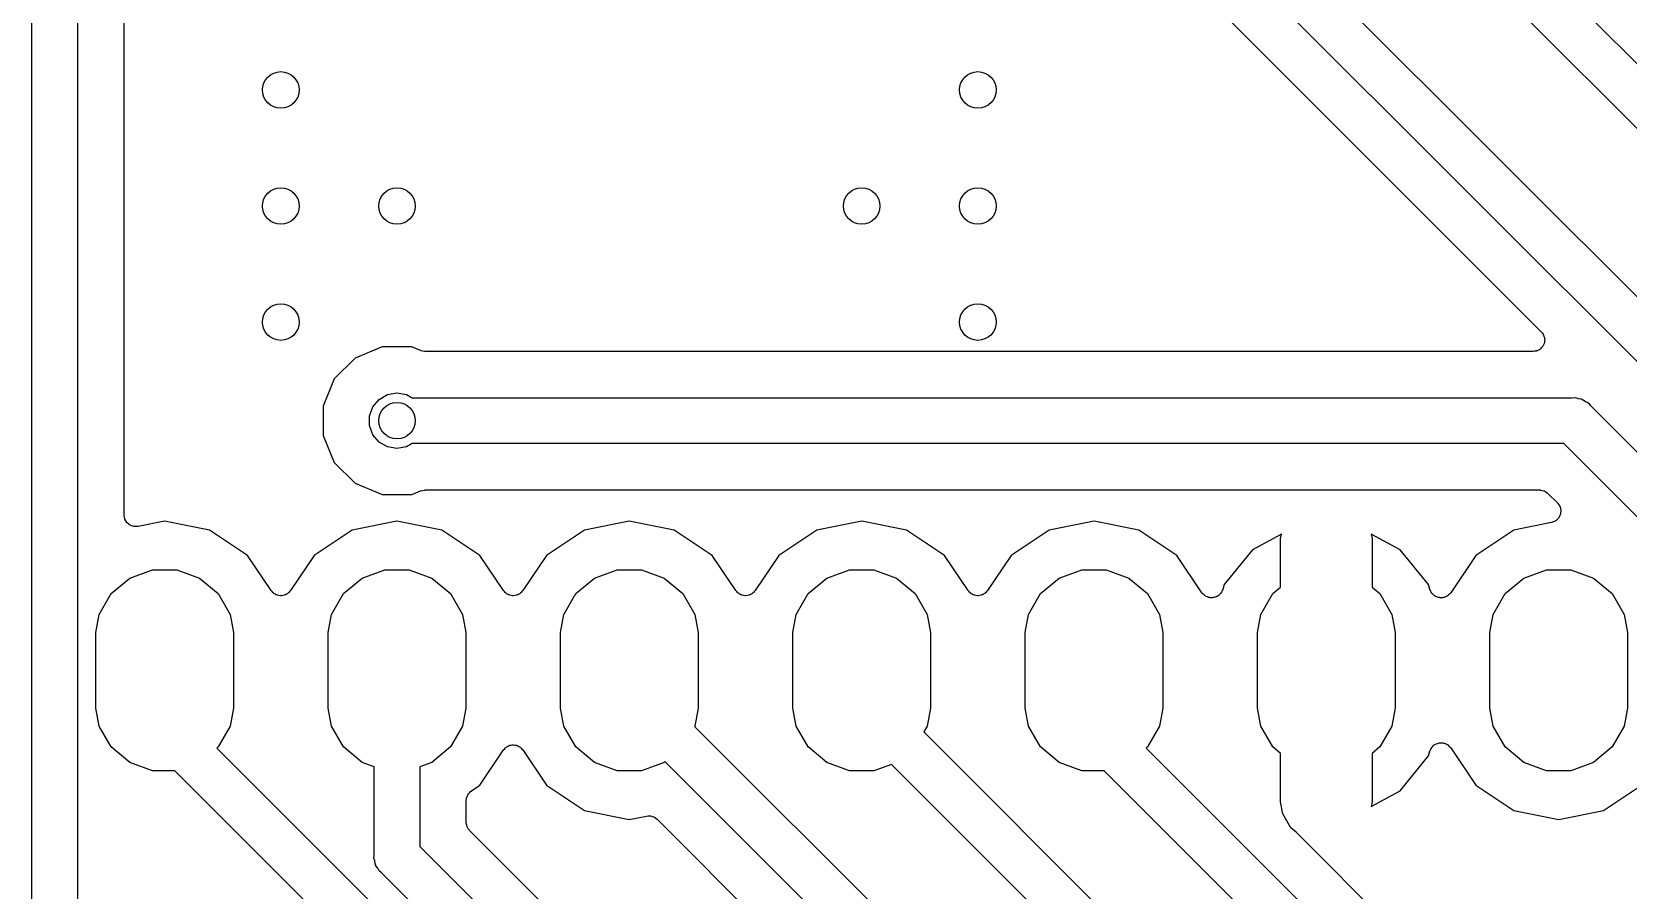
# Model space of a CAD drawing. Extents: x 106 to 188.7, y -135.7 to -88.7.
# Drawn here: x 115.39 to 132.84, y -121.78 to -112.4 of the extents above; entities that cross this region are included whole.
import ezdxf

# ---------------------------------------------------------------- set-up
doc = ezdxf.new("R2010")
doc.units = 0
doc.header["$MEASUREMENT"] = 0
doc.layers.add('BLACK', color=7, linetype='CONTINUOUS')

msp = doc.modelspace()

# ---------------------------------------------------------------- linework, layer by layer
at = {"layer": 'BLACK', "linetype": 'CONTINUOUS'}
for p, q in [((115.389, -128.756), (115.389, -103.304)), ((115.889, -103.397), (115.889, -128.663)), ((116.397, -117.681), (116.397, -105.839)), ((128.227, -108.035), (138.599, -118.407)), ((138.18, -118.696), (127.938, -108.454)), ((126.438, -108.797), (136.059, -118.418)), ((135.64, -118.706), (126.15, -109.216)), ((125.976, -109.761), (131.89, -115.675)), ((131.89, -115.675), (131.899, -115.688)), ((131.899, -115.688), (131.91, -115.701)), ((119.219, -115.841), (118.922, -115.965)), ((119.541, -115.841), (119.219, -115.841)), ((119.638, -115.882), (119.541, -115.841)), ((131.882, -115.862), (131.877, -115.865)), ((131.892, -115.849), (131.882, -115.862)), ((131.904, -115.837), (131.892, -115.849)), ((131.906, -115.832), (131.904, -115.837)), ((131.91, -115.828), (131.906, -115.832)), ((131.91, -115.701), (131.912, -115.706)), ((131.916, -115.812), (131.91, -115.828)), ((131.912, -115.706), (131.915, -115.711)), ((131.915, -115.711), (131.919, -115.727)), ((131.923, -115.797), (131.916, -115.812)), ((131.919, -115.727), (131.925, -115.742)), ((131.925, -115.787), (131.923, -115.792)), ((131.923, -115.792), (131.923, -115.797)), ((131.925, -115.742), (131.925, -115.748)), ((131.925, -115.748), (131.927, -115.753)), ((131.927, -115.753), (131.925, -115.77)), ((131.925, -115.77), (131.925, -115.787)), ((118.922, -115.965), (118.695, -116.192)), ((119.641, -115.882), (119.638, -115.882)), ((119.643, -115.884), (119.641, -115.882)), ((119.662, -115.887), (119.643, -115.884)), ((119.681, -115.891), (119.662, -115.887)), ((119.684, -115.891), (119.681, -115.891)), ((119.687, -115.891), (119.684, -115.891)), ((131.8, -115.891), (119.687, -115.891)), ((131.816, -115.889), (131.8, -115.891)), ((131.833, -115.887), (131.816, -115.889)), ((131.838, -115.885), (131.833, -115.887)), ((131.843, -115.884), (131.838, -115.885)), ((131.858, -115.876), (131.843, -115.884)), ((131.873, -115.869), (131.858, -115.876)), ((131.877, -115.865), (131.873, -115.869)), ((118.695, -116.192), (118.572, -116.489)), ((119.184, -116.416), (119.276, -116.363)), ((119.276, -116.363), (119.38, -116.345)), ((119.38, -116.345), (119.484, -116.363)), ((119.484, -116.363), (119.547, -116.399)), ((118.572, -116.489), (118.572, -116.81)), ((119.08, -116.597), (119.116, -116.497)), ((119.116, -116.497), (119.184, -116.416)), ((119.547, -116.399), (132.228, -116.399)), ((132.228, -116.399), (132.261, -116.397)), ((132.261, -116.397), (132.293, -116.405)), ((132.293, -116.405), (132.326, -116.411)), ((132.326, -116.411), (132.335, -116.417)), ((132.335, -116.417), (132.346, -116.419)), ((132.346, -116.419), (132.373, -116.438)), ((132.373, -116.438), (132.402, -116.455)), ((132.402, -116.455), (132.423, -116.48)), ((132.423, -116.48), (134.294, -118.351)), ((119.08, -116.702), (119.08, -116.597)), ((119.116, -116.802), (119.08, -116.702)), ((118.572, -116.81), (118.695, -117.107)), ((119.184, -116.883), (119.116, -116.802)), ((119.276, -116.936), (119.184, -116.883)), ((119.547, -116.899), (119.484, -116.936)), ((132.135, -116.899), (119.547, -116.899)), ((133.941, -118.705), (132.135, -116.899)), ((119.38, -116.954), (119.276, -116.936)), ((119.484, -116.936), (119.38, -116.954)), ((118.695, -117.107), (118.922, -117.334)), ((118.922, -117.334), (119.219, -117.457)), ((119.541, -117.457), (119.638, -117.417)), ((119.638, -117.417), (119.641, -117.417)), ((119.641, -117.417), (119.643, -117.415)), ((119.643, -117.415), (119.662, -117.412)), ((119.662, -117.412), (119.681, -117.408)), ((119.681, -117.408), (119.684, -117.408)), ((119.684, -117.408), (119.687, -117.407)), ((119.687, -117.407), (131.872, -117.407)), ((131.872, -117.407), (131.878, -117.408)), ((131.878, -117.408), (131.883, -117.408)), ((131.883, -117.408), (131.899, -117.412)), ((131.899, -117.412), (131.916, -117.415)), ((131.916, -117.415), (131.92, -117.418)), ((131.92, -117.418), (131.926, -117.419)), ((131.926, -117.419), (131.939, -117.429)), ((131.939, -117.429), (131.954, -117.437)), ((119.219, -117.457), (119.541, -117.457)), ((131.954, -117.437), (131.957, -117.441)), ((131.957, -117.441), (131.962, -117.445)), ((131.962, -117.445), (132.066, -117.549)), ((132.066, -117.549), (132.069, -117.552)), ((132.069, -117.552), (132.072, -117.555)), ((132.072, -117.555), (132.081, -117.57)), ((132.081, -117.57), (132.091, -117.585)), ((132.091, -117.585), (132.093, -117.589)), ((132.093, -117.589), (132.095, -117.593)), ((132.095, -117.593), (132.098, -117.61)), ((116.398, -117.682), (116.397, -117.681)), ((116.397, -117.684), (116.398, -117.682)), ((116.401, -117.704), (116.397, -117.684)), ((116.405, -117.724), (116.401, -117.704)), ((116.406, -117.725), (116.405, -117.724)), ((116.406, -117.727), (116.406, -117.725)), ((116.417, -117.744), (116.406, -117.727)), ((116.427, -117.762), (116.417, -117.744)), ((116.428, -117.763), (116.427, -117.762)), ((116.429, -117.765), (116.428, -117.763)), ((116.445, -117.777), (116.429, -117.765)), ((116.461, -117.791), (116.445, -117.777)), ((116.84, -117.748), (116.549, -117.805)), ((117.331, -117.845), (116.84, -117.748)), ((119.38, -117.748), (118.889, -117.845)), ((119.871, -117.845), (119.38, -117.748)), ((121.92, -117.748), (121.429, -117.845)), ((122.411, -117.845), (121.92, -117.748)), ((124.46, -117.748), (123.969, -117.845)), ((124.951, -117.845), (124.46, -117.748)), ((127, -117.748), (126.509, -117.845)), ((127.491, -117.845), (127, -117.748)), ((132.001, -117.763), (131.589, -117.845)), ((132.005, -117.762), (132.001, -117.763)), ((132.009, -117.761), (132.005, -117.762)), ((132.025, -117.754), (132.009, -117.761)), ((132.042, -117.747), (132.025, -117.754)), ((132.045, -117.744), (132.042, -117.747)), ((132.049, -117.743), (132.045, -117.744)), ((132.062, -117.73), (132.049, -117.743)), ((132.075, -117.718), (132.062, -117.73)), ((132.077, -117.714), (132.075, -117.718)), ((132.08, -117.712), (132.077, -117.714)), ((132.088, -117.695), (132.08, -117.712)), ((132.097, -117.679), (132.088, -117.695)), ((132.099, -117.672), (132.097, -117.675)), ((132.097, -117.675), (132.097, -117.679)), ((132.098, -117.61), (132.103, -117.628)), ((132.101, -117.654), (132.099, -117.672)), ((132.103, -117.636), (132.101, -117.654)), ((132.103, -117.628), (132.102, -117.632)), ((132.102, -117.632), (132.103, -117.636)), ((116.462, -117.791), (116.461, -117.791)), ((116.463, -117.792), (116.462, -117.791)), ((116.483, -117.799), (116.463, -117.792)), ((116.502, -117.806), (116.483, -117.799)), ((116.504, -117.806), (116.502, -117.806)), ((116.505, -117.806), (116.504, -117.806)), ((116.526, -117.806), (116.505, -117.806)), ((116.546, -117.806), (116.526, -117.806)), ((116.548, -117.805), (116.546, -117.806)), ((116.549, -117.805), (116.548, -117.805)), ((117.747, -118.123), (117.331, -117.845)), ((118.889, -117.845), (118.473, -118.123)), ((120.287, -118.123), (119.871, -117.845)), ((121.429, -117.845), (121.013, -118.123)), ((122.827, -118.123), (122.411, -117.845)), ((123.969, -117.845), (123.553, -118.123)), ((125.367, -118.123), (124.951, -117.845)), ((126.509, -117.845), (126.093, -118.123)), ((127.907, -118.123), (127.491, -117.845)), ((129.049, -117.889), (128.733, -118.061)), ((129.04, -117.939), (129.049, -117.889)), ((129.04, -118.471), (129.04, -117.939)), ((130.347, -118.061), (130.031, -117.889)), ((130.031, -117.889), (130.04, -117.939)), ((130.04, -117.939), (130.04, -118.471)), ((131.589, -117.845), (131.173, -118.123)), ((118.004, -118.508), (117.747, -118.123)), ((118.473, -118.123), (118.216, -118.508)), ((120.544, -118.508), (120.287, -118.123)), ((121.013, -118.123), (120.756, -118.508)), ((123.084, -118.508), (122.827, -118.123)), ((123.553, -118.123), (123.296, -118.508)), ((125.624, -118.508), (125.367, -118.123)), ((126.093, -118.123), (125.836, -118.508)), ((128.18, -118.531), (127.907, -118.123)), ((128.733, -118.061), (128.423, -118.443)), ((130.657, -118.443), (130.347, -118.061)), ((131.173, -118.123), (130.9, -118.531)), ((116.459, -118.371), (116.708, -118.28)), ((116.708, -118.28), (116.972, -118.28)), ((116.972, -118.28), (117.221, -118.371)), ((118.999, -118.371), (119.248, -118.28)), ((119.248, -118.28), (119.512, -118.28)), ((119.512, -118.28), (119.761, -118.371)), ((121.539, -118.371), (121.788, -118.28)), ((121.788, -118.28), (122.052, -118.28)), ((122.052, -118.28), (122.301, -118.371)), ((124.079, -118.371), (124.328, -118.28)), ((124.328, -118.28), (124.592, -118.28)), ((124.592, -118.28), (124.841, -118.371)), ((126.619, -118.371), (126.868, -118.28)), ((126.868, -118.28), (127.132, -118.28)), ((127.132, -118.28), (127.381, -118.371)), ((131.699, -118.371), (131.948, -118.28)), ((131.948, -118.28), (132.212, -118.28)), ((132.212, -118.28), (132.461, -118.371)), ((116.256, -118.541), (116.459, -118.371)), ((117.221, -118.371), (117.424, -118.541)), ((118.796, -118.541), (118.999, -118.371)), ((119.761, -118.371), (119.964, -118.541)), ((121.336, -118.541), (121.539, -118.371)), ((122.301, -118.371), (122.504, -118.541)), ((123.876, -118.541), (124.079, -118.371)), ((124.841, -118.371), (125.044, -118.541)), ((126.416, -118.541), (126.619, -118.371)), ((127.381, -118.371), (127.584, -118.541)), ((128.423, -118.443), (128.407, -118.497)), ((128.956, -118.541), (129.04, -118.471)), ((130.04, -118.471), (130.124, -118.541)), ((130.673, -118.497), (130.657, -118.443)), ((131.496, -118.541), (131.699, -118.371)), ((132.461, -118.371), (132.664, -118.541)), ((116.124, -118.77), (116.256, -118.541)), ((117.424, -118.541), (117.556, -118.77)), ((118.014, -118.518), (118.004, -118.508)), ((118.022, -118.529), (118.014, -118.518)), ((118.029, -118.534), (118.022, -118.529)), ((118.035, -118.54), (118.029, -118.534)), ((118.047, -118.546), (118.035, -118.54)), ((118.059, -118.554), (118.047, -118.546)), ((118.067, -118.556), (118.059, -118.554)), ((118.074, -118.559), (118.067, -118.556)), ((118.088, -118.561), (118.074, -118.559)), ((118.102, -118.564), (118.088, -118.561)), ((118.11, -118.563), (118.102, -118.564)), ((118.118, -118.564), (118.11, -118.563)), ((118.132, -118.561), (118.118, -118.564)), ((118.146, -118.559), (118.132, -118.561)), ((118.153, -118.556), (118.146, -118.559)), ((118.161, -118.554), (118.153, -118.556)), ((118.173, -118.546), (118.161, -118.554)), ((118.185, -118.54), (118.173, -118.546)), ((118.191, -118.534), (118.185, -118.54)), ((118.198, -118.529), (118.191, -118.534)), ((118.206, -118.518), (118.198, -118.529)), ((118.216, -118.508), (118.206, -118.518)), ((118.664, -118.77), (118.796, -118.541)), ((119.964, -118.541), (120.096, -118.77)), ((120.554, -118.518), (120.544, -118.508)), ((120.562, -118.529), (120.554, -118.518)), ((120.569, -118.534), (120.562, -118.529)), ((120.575, -118.54), (120.569, -118.534)), ((120.587, -118.546), (120.575, -118.54)), ((120.599, -118.554), (120.587, -118.546)), ((120.607, -118.556), (120.599, -118.554)), ((120.614, -118.559), (120.607, -118.556)), ((120.628, -118.561), (120.614, -118.559)), ((120.642, -118.564), (120.628, -118.561)), ((120.65, -118.563), (120.642, -118.564)), ((120.658, -118.564), (120.65, -118.563)), ((120.672, -118.561), (120.658, -118.564)), ((120.686, -118.559), (120.672, -118.561)), ((120.693, -118.556), (120.686, -118.559)), ((120.701, -118.554), (120.693, -118.556)), ((120.713, -118.546), (120.701, -118.554)), ((120.725, -118.54), (120.713, -118.546)), ((120.731, -118.534), (120.725, -118.54)), ((120.738, -118.529), (120.731, -118.534)), ((120.746, -118.518), (120.738, -118.529)), ((120.756, -118.508), (120.746, -118.518)), ((121.204, -118.77), (121.336, -118.541)), ((122.504, -118.541), (122.636, -118.77)), ((123.094, -118.518), (123.084, -118.508)), ((123.102, -118.529), (123.094, -118.518)), ((123.109, -118.534), (123.102, -118.529)), ((123.115, -118.54), (123.109, -118.534)), ((123.127, -118.546), (123.115, -118.54)), ((123.139, -118.554), (123.127, -118.546)), ((123.147, -118.556), (123.139, -118.554)), ((123.154, -118.559), (123.147, -118.556)), ((123.168, -118.561), (123.154, -118.559)), ((123.182, -118.564), (123.168, -118.561)), ((123.19, -118.563), (123.182, -118.564)), ((123.198, -118.564), (123.19, -118.563)), ((123.212, -118.561), (123.198, -118.564)), ((123.226, -118.559), (123.212, -118.561)), ((123.233, -118.556), (123.226, -118.559)), ((123.241, -118.554), (123.233, -118.556)), ((123.253, -118.546), (123.241, -118.554)), ((123.265, -118.54), (123.253, -118.546)), ((123.271, -118.534), (123.265, -118.54)), ((123.278, -118.529), (123.271, -118.534)), ((123.286, -118.518), (123.278, -118.529)), ((123.296, -118.508), (123.286, -118.518)), ((123.744, -118.77), (123.876, -118.541)), ((125.044, -118.541), (125.176, -118.77)), ((125.634, -118.518), (125.624, -118.508)), ((125.642, -118.529), (125.634, -118.518)), ((125.649, -118.534), (125.642, -118.529)), ((125.655, -118.54), (125.649, -118.534)), ((125.667, -118.546), (125.655, -118.54)), ((125.679, -118.554), (125.667, -118.546)), ((125.687, -118.556), (125.679, -118.554)), ((125.694, -118.559), (125.687, -118.556)), ((125.708, -118.561), (125.694, -118.559)), ((125.722, -118.564), (125.708, -118.561)), ((125.73, -118.563), (125.722, -118.564)), ((125.738, -118.564), (125.73, -118.563)), ((125.752, -118.561), (125.738, -118.564)), ((125.766, -118.559), (125.752, -118.561)), ((125.773, -118.556), (125.766, -118.559)), ((125.781, -118.554), (125.773, -118.556)), ((125.793, -118.546), (125.781, -118.554)), ((125.805, -118.54), (125.793, -118.546)), ((125.811, -118.534), (125.805, -118.54)), ((125.818, -118.529), (125.811, -118.534)), ((125.826, -118.518), (125.818, -118.529)), ((125.836, -118.508), (125.826, -118.518)), ((126.284, -118.77), (126.416, -118.541)), ((127.584, -118.541), (127.716, -118.77)), ((128.187, -118.539), (128.18, -118.531)), ((128.193, -118.548), (128.187, -118.539)), ((128.203, -118.555), (128.193, -118.548)), ((128.21, -118.563), (128.203, -118.555)), ((128.22, -118.568), (128.21, -118.563)), ((128.229, -118.574), (128.22, -118.568)), ((128.24, -118.578), (128.229, -118.574)), ((128.25, -118.583), (128.24, -118.578)), ((128.261, -118.584), (128.25, -118.583)), ((128.271, -118.587), (128.261, -118.584)), ((128.283, -118.586), (128.271, -118.587)), ((128.294, -118.587), (128.283, -118.586)), ((128.304, -118.585), (128.294, -118.587)), ((128.315, -118.584), (128.304, -118.585)), ((128.326, -118.58), (128.315, -118.584)), ((128.337, -118.577), (128.326, -118.58)), ((128.346, -118.571), (128.337, -118.577)), ((128.356, -118.567), (128.346, -118.571)), ((128.364, -118.559), (128.356, -118.567)), ((128.373, -118.552), (128.364, -118.559)), ((128.38, -118.544), (128.373, -118.552)), ((128.388, -118.536), (128.38, -118.544)), ((128.393, -118.526), (128.388, -118.536)), ((128.399, -118.517), (128.393, -118.526)), ((128.402, -118.506), (128.399, -118.517)), ((128.407, -118.497), (128.402, -118.506)), ((128.824, -118.77), (128.956, -118.541)), ((130.124, -118.541), (130.256, -118.77)), ((130.678, -118.506), (130.673, -118.497)), ((130.681, -118.517), (130.678, -118.506)), ((130.687, -118.526), (130.681, -118.517)), ((130.692, -118.536), (130.687, -118.526)), ((130.7, -118.544), (130.692, -118.536)), ((130.707, -118.552), (130.7, -118.544)), ((130.716, -118.559), (130.707, -118.552)), ((130.724, -118.567), (130.716, -118.559)), ((130.734, -118.571), (130.724, -118.567)), ((130.743, -118.577), (130.734, -118.571)), ((130.754, -118.58), (130.743, -118.577)), ((130.765, -118.584), (130.754, -118.58)), ((130.776, -118.585), (130.765, -118.584)), ((130.786, -118.587), (130.776, -118.585)), ((130.797, -118.586), (130.786, -118.587)), ((130.809, -118.587), (130.797, -118.586)), ((130.819, -118.584), (130.809, -118.587)), ((130.83, -118.583), (130.819, -118.584)), ((130.84, -118.578), (130.83, -118.583)), ((130.851, -118.574), (130.84, -118.578)), ((130.86, -118.568), (130.851, -118.574)), ((130.87, -118.563), (130.86, -118.568)), ((130.877, -118.555), (130.87, -118.563)), ((130.887, -118.548), (130.877, -118.555)), ((130.893, -118.539), (130.887, -118.548)), ((130.9, -118.531), (130.893, -118.539)), ((131.364, -118.77), (131.496, -118.541)), ((132.664, -118.541), (132.796, -118.77)), ((116.089, -118.965), (116.124, -118.77)), ((117.556, -118.77), (117.591, -118.965)), ((118.629, -118.965), (118.664, -118.77)), ((120.096, -118.77), (120.131, -118.965)), ((121.169, -118.965), (121.204, -118.77)), ((122.636, -118.77), (122.671, -118.965)), ((123.709, -118.965), (123.744, -118.77)), ((125.176, -118.77), (125.211, -118.965)), ((126.249, -118.965), (126.284, -118.77)), ((127.716, -118.77), (127.751, -118.965)), ((128.789, -118.965), (128.824, -118.77)), ((130.256, -118.77), (130.291, -118.965)), ((131.329, -118.965), (131.364, -118.77)), ((132.796, -118.77), (132.831, -118.965)), ((116.089, -119.795), (116.089, -118.965)), ((117.591, -118.965), (117.591, -119.795)), ((118.629, -119.795), (118.629, -118.965)), ((120.131, -118.965), (120.131, -119.795)), ((121.169, -119.795), (121.169, -118.965)), ((122.671, -118.965), (122.671, -119.795)), ((123.709, -119.795), (123.709, -118.965)), ((125.211, -118.965), (125.211, -119.795)), ((126.249, -119.795), (126.249, -118.965)), ((127.751, -118.965), (127.751, -119.795)), ((128.789, -119.795), (128.789, -118.965)), ((130.291, -118.965), (130.291, -119.795)), ((131.329, -119.795), (131.329, -118.965)), ((132.831, -118.965), (132.831, -119.795)), ((116.124, -119.99), (116.089, -119.795)), ((117.591, -119.795), (117.556, -119.99)), ((118.664, -119.99), (118.629, -119.795)), ((120.131, -119.795), (120.096, -119.99)), ((121.204, -119.99), (121.169, -119.795)), ((122.671, -119.795), (122.636, -119.99)), ((123.744, -119.99), (123.709, -119.795)), ((125.211, -119.795), (125.176, -119.99)), ((126.284, -119.99), (126.249, -119.795)), ((127.751, -119.795), (127.716, -119.99)), ((128.824, -119.99), (128.789, -119.795)), ((130.291, -119.795), (130.256, -119.99)), ((131.364, -119.99), (131.329, -119.795)), ((132.831, -119.795), (132.796, -119.99)), ((116.256, -120.219), (116.124, -119.99)), ((117.556, -119.99), (117.424, -120.219)), ((118.796, -120.219), (118.664, -119.99)), ((120.096, -119.99), (119.964, -120.219)), ((121.336, -120.219), (121.204, -119.99)), ((122.636, -119.99), (122.634, -119.994)), ((122.634, -119.994), (129.66, -127.02)), ((123.876, -120.219), (123.744, -119.99)), ((125.176, -119.99), (125.139, -120.055)), ((126.416, -120.219), (126.284, -119.99)), ((127.716, -119.99), (127.584, -120.219)), ((128.956, -120.219), (128.824, -119.99)), ((130.256, -119.99), (130.124, -120.219)), ((131.496, -120.219), (131.364, -119.99)), ((132.796, -119.99), (132.664, -120.219)), ((116.459, -120.389), (116.256, -120.219)), ((117.424, -120.219), (117.41, -120.231)), ((118.999, -120.389), (118.796, -120.219)), ((119.964, -120.219), (119.761, -120.389)), ((120.562, -120.231), (120.569, -120.226)), ((120.569, -120.226), (120.575, -120.22)), ((120.575, -120.22), (120.587, -120.214)), ((120.587, -120.214), (120.599, -120.206)), ((120.599, -120.206), (120.607, -120.204)), ((120.607, -120.204), (120.614, -120.201)), ((120.614, -120.201), (120.628, -120.199)), ((120.628, -120.199), (120.642, -120.196)), ((120.642, -120.196), (120.65, -120.197)), ((120.65, -120.197), (120.658, -120.196)), ((120.658, -120.196), (120.672, -120.199)), ((120.672, -120.199), (120.686, -120.201)), ((120.686, -120.201), (120.693, -120.204)), ((120.693, -120.204), (120.701, -120.206)), ((120.701, -120.206), (120.713, -120.214)), ((120.713, -120.214), (120.725, -120.22)), ((120.725, -120.22), (120.731, -120.226)), ((120.731, -120.226), (120.738, -120.231)), ((121.539, -120.389), (121.336, -120.219)), ((124.079, -120.389), (123.876, -120.219)), ((125.139, -120.055), (132.104, -127.02)), ((126.619, -120.389), (126.416, -120.219)), ((127.584, -120.219), (127.57, -120.231)), ((129.04, -120.289), (128.956, -120.219)), ((130.124, -120.219), (130.04, -120.289)), ((130.687, -120.234), (130.692, -120.224)), ((130.692, -120.224), (130.7, -120.216)), ((130.7, -120.216), (130.707, -120.208)), ((130.707, -120.208), (130.716, -120.201)), ((130.716, -120.201), (130.724, -120.193)), ((130.724, -120.193), (130.734, -120.189)), ((130.734, -120.189), (130.743, -120.183)), ((130.743, -120.183), (130.754, -120.18)), ((130.754, -120.18), (130.765, -120.176)), ((130.765, -120.176), (130.776, -120.175)), ((130.776, -120.175), (130.786, -120.173)), ((130.786, -120.173), (130.797, -120.174)), ((130.797, -120.174), (130.809, -120.173)), ((130.809, -120.173), (130.819, -120.176)), ((130.819, -120.176), (130.83, -120.177)), ((130.83, -120.177), (130.84, -120.182)), ((130.84, -120.182), (130.851, -120.186)), ((130.851, -120.186), (130.86, -120.192)), ((130.86, -120.192), (130.87, -120.197)), ((130.87, -120.197), (130.877, -120.205)), ((130.877, -120.205), (130.887, -120.212)), ((130.887, -120.212), (130.893, -120.221)), ((130.893, -120.221), (130.9, -120.229)), ((131.699, -120.389), (131.496, -120.219)), ((132.664, -120.219), (132.461, -120.389)), ((116.708, -120.48), (116.459, -120.389)), ((117.41, -120.231), (120.819, -123.641)), ((119.13, -120.437), (118.999, -120.389)), ((119.761, -120.389), (119.63, -120.437)), ((120.287, -120.637), (120.544, -120.252)), ((120.544, -120.252), (120.554, -120.242)), ((120.554, -120.242), (120.562, -120.231)), ((120.738, -120.231), (120.746, -120.242)), ((120.746, -120.242), (120.756, -120.252)), ((120.756, -120.252), (121.013, -120.637)), ((121.788, -120.48), (121.539, -120.389)), ((122.301, -120.389), (122.052, -120.48)), ((122.312, -120.38), (122.301, -120.389)), ((129.096, -127.164), (122.312, -120.38)), ((124.328, -120.48), (124.079, -120.389)), ((126.868, -120.48), (126.619, -120.389)), ((127.57, -120.231), (134.393, -127.054)), ((129.04, -120.821), (129.04, -120.289)), ((130.04, -120.289), (130.04, -120.821)), ((130.347, -120.699), (130.657, -120.317)), ((130.657, -120.317), (130.673, -120.263)), ((130.673, -120.263), (130.678, -120.253)), ((130.678, -120.253), (130.681, -120.243)), ((130.681, -120.243), (130.687, -120.234)), ((130.9, -120.229), (131.173, -120.637)), ((131.948, -120.48), (131.699, -120.389)), ((132.461, -120.389), (132.212, -120.48)), ((116.951, -120.48), (116.708, -120.48)), ((120.4, -123.929), (116.951, -120.48)), ((119.13, -121.401), (119.13, -120.437)), ((119.63, -120.437), (119.63, -121.308)), ((122.052, -120.48), (121.788, -120.48)), ((124.592, -120.48), (124.328, -120.48)), ((124.786, -120.409), (124.592, -120.48)), ((131.584, -127.207), (124.786, -120.409)), ((127.111, -120.48), (126.868, -120.48)), ((133.991, -127.36), (127.111, -120.48)), ((132.212, -120.48), (131.948, -120.48)), ((120.146, -120.761), (120.155, -120.745)), ((120.155, -120.745), (120.163, -120.729)), ((120.163, -120.729), (120.166, -120.726)), ((120.166, -120.726), (120.168, -120.723)), ((120.168, -120.723), (120.181, -120.711)), ((120.181, -120.711), (120.194, -120.699)), ((120.194, -120.699), (120.287, -120.637)), ((121.013, -120.637), (121.429, -120.915)), ((130.031, -120.871), (130.347, -120.699)), ((131.173, -120.637), (131.589, -120.915)), ((132.571, -120.915), (132.987, -120.637)), ((120.138, -120.804), (120.141, -120.787)), ((120.138, -121.045), (120.138, -120.804)), ((120.141, -120.787), (120.143, -120.769)), ((120.143, -120.769), (120.145, -120.765)), ((120.145, -120.765), (120.146, -120.761)), ((121.429, -120.915), (121.92, -121.012)), ((129.063, -120.951), (129.04, -120.821)), ((130.04, -120.821), (130.031, -120.871)), ((131.589, -120.915), (132.08, -121.012)), ((132.08, -121.012), (132.571, -120.915)), ((120.139, -121.051), (120.138, -121.045)), ((120.138, -121.056), (120.139, -121.051)), ((120.143, -121.073), (120.138, -121.056)), ((120.146, -121.089), (120.143, -121.073)), ((120.148, -121.094), (120.146, -121.089)), ((120.15, -121.099), (120.148, -121.094)), ((120.159, -121.113), (120.15, -121.099)), ((121.92, -121.012), (122.109, -120.975)), ((122.109, -120.975), (122.127, -120.974)), ((122.127, -120.974), (122.145, -120.973)), ((122.145, -120.973), (122.149, -120.974)), ((122.149, -120.974), (122.153, -120.974)), ((122.153, -120.974), (122.17, -120.98)), ((122.17, -120.98), (122.188, -120.984)), ((122.188, -120.984), (122.191, -120.987)), ((122.191, -120.987), (122.195, -120.988)), ((122.195, -120.988), (122.209, -120.999)), ((122.209, -120.999), (122.224, -121.01)), ((122.224, -121.01), (127.579, -126.365)), ((129.151, -121.103), (129.063, -120.951)), ((120.168, -121.127), (120.159, -121.113)), ((120.172, -121.131), (120.168, -121.127)), ((120.175, -121.135), (120.172, -121.131)), ((122.394, -123.354), (120.175, -121.135)), ((129.209, -121.152), (129.151, -121.103)), ((134.509, -126.452), (129.209, -121.152)), ((119.127, -121.434), (119.13, -121.401)), ((119.136, -121.466), (119.127, -121.434)), ((119.63, -121.308), (122.089, -123.768)), ((119.141, -121.499), (119.136, -121.466)), ((119.147, -121.508), (119.141, -121.499)), ((119.15, -121.519), (119.147, -121.508)), ((119.169, -121.546), (119.15, -121.519)), ((119.186, -121.575), (119.169, -121.546)), ((119.211, -121.596), (119.186, -121.575)), ((121.67, -124.056), (119.211, -121.596))]:
    msp.add_line(p, q, dxfattribs=at)
at = {"layer": 'BLACK'}
for centre in [(118.11, -113.03), (125.73, -113.03), (118.11, -114.3), (119.38, -114.3), (124.46, -114.3), (125.73, -114.3), (118.11, -115.57), (125.73, -115.57), (119.38, -116.649)]:
    msp.add_circle(centre, 0.2, dxfattribs=at)

doc.saveas('drawing.dxf')
